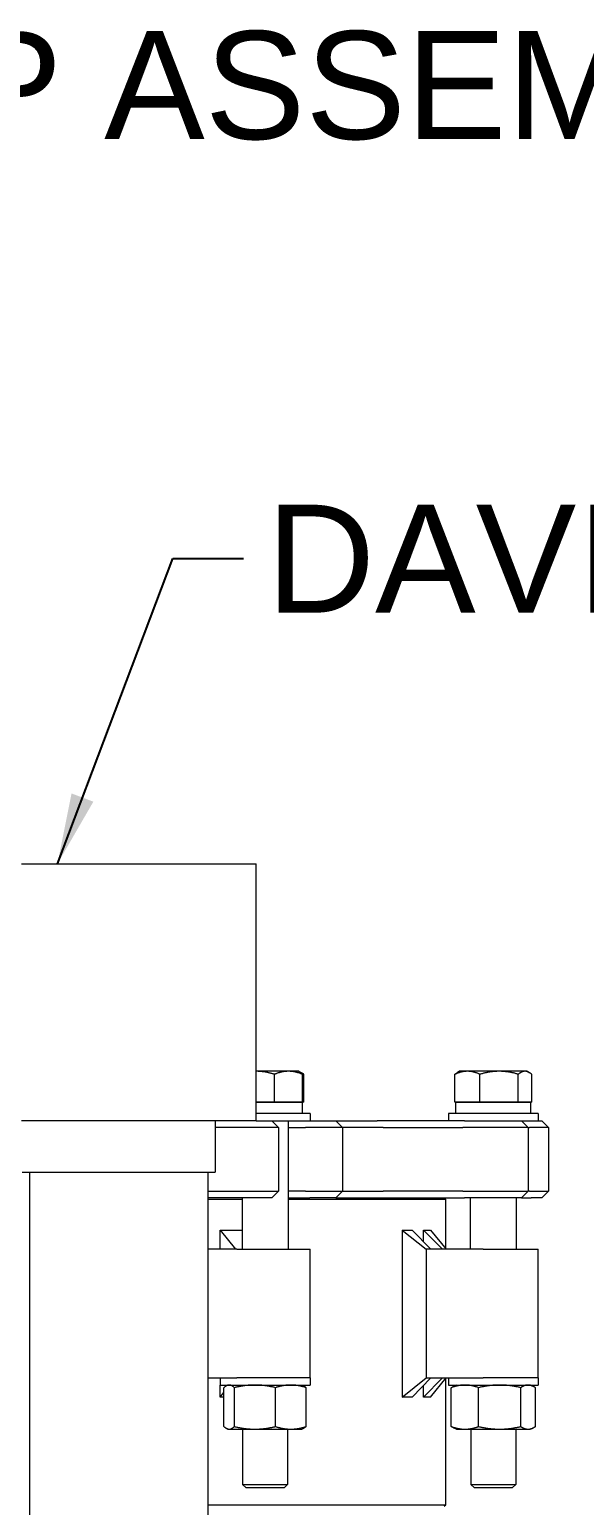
# Model space of a CAD drawing. Header units: inches. Extents: x 17 to 469, y 7 to 301.
# Drawn here: x 373.37 to 384.17, y 115.77 to 144.49 of the extents above; entities that cross this region are included whole.
import ezdxf

# ---------------------------------------------------------------- set-up
doc = ezdxf.new("R2010")
doc.units = ezdxf.units.IN
doc.header["$LTSCALE"] = 14
doc.header["$MEASUREMENT"] = 0
for name, color, linetype, lineweight in [('Symbol', 7, 'Continuous', 25), ('Symbol (ANSI)', 7, 'Continuous', 25), ('Visible (ANSI)', 7, 'Continuous', 50)]:
    doc.layers.add(name, color=color, linetype=linetype, lineweight=lineweight)
doc.styles.add('MEMCOR Medium', font='arial.ttf')
doc.styles.add('Standard D-E', font='arial.ttf')
doc.dimstyles.new('Default (ANSI)$7', dxfattribs={"dimscale": 14, "dimtxt": 0.15, "dimasz": 0.098425, "dimexe": 0.125, "dimexo": 0.0625, "dimgap": 0.031496, "dimtad": 0, "dimtih": 1, "dimtoh": 1, "dimdec": 4, "dimrnd": 1e-08, "dimzin": 3, "dimdsep": 46, "dimlunit": 5, "dimtxsty": 'MEMCOR Medium', "dimcen": 0.09, "dimdle": 0.393701, "dimclrd": 256, "dimclre": 256, "dimclrt": 256, "dimadec": 0, "dimazin": 1, "dimtfac": 0.8, "dimtofl": 0, "dimtmove": 0, "dimatfit": 3, "dimfxl": 1, "dimfrac": 1, "dimtolj": 1, "dimtzin": 4, "dimlwd": -1, "dimlwe": -1, "dimarcsym": 0})
doc.dimstyles.new('Default D-E$7', dxfattribs={"dimscale": 14, "dimtxt": 0.15, "dimasz": 0.098425, "dimexe": 0.125, "dimexo": 0.0625, "dimgap": 0.031496, "dimtad": 0, "dimtih": 1, "dimtoh": 1, "dimrnd": 1e-08, "dimzin": 4, "dimdsep": 46, "dimtxsty": 'Standard D-E', "dimcen": 0.09, "dimdle": 0.393701, "dimclrd": 256, "dimclre": 256, "dimclrt": 256, "dimadec": 0, "dimazin": 1, "dimtfac": 1, "dimtofl": 0, "dimtmove": 0, "dimatfit": 3, "dimfxl": 1, "dimtolj": 1, "dimtzin": 4, "dimlwd": -1, "dimlwe": -1, "dimarcsym": 0})

msp = doc.modelspace()

# ---------------------------------------------------------------- linework, layer by layer
at = {"layer": 'Visible (ANSI)', "linetype": 'Continuous', "lineweight": 18}
for p, q in [((373.217216, 128.259211), (376.436834, 128.259211)), ((376.436834, 128.259211), (377.409849, 128.259211)), ((377.409849, 128.259211), (377.772694, 128.259211)), ((377.772694, 128.259211), (377.77823, 128.259211)), ((377.77823, 123.259211), (377.77823, 128.259211)), ((378.409696, 124.22284), (377.77823, 124.22284)), ((378.137902, 123.61884), (378.137902, 124.164249)), ((378.608836, 124.22284), (378.409696, 124.22284)), ((378.608836, 124.22284), (378.629337, 124.211004)), ((378.629337, 124.211004), (378.700829, 124.169729)), ((378.681489, 123.61884), (378.681489, 124.164249)), ((378.71013, 123.61884), (378.71013, 124.164249)), ((381.647368, 123.61884), (381.647368, 124.164249)), ((381.737673, 124.22284), (381.694929, 124.198163)), ((381.890087, 124.22284), (381.737673, 124.22284)), ((382.505959, 124.22284), (381.890087, 124.22284)), ((382.132806, 123.61884), (382.132806, 124.164249)), ((383.009544, 124.22284), (382.505959, 124.22284)), ((382.879111, 123.61884), (382.879111, 124.164249)), ((383.049673, 124.22284), (383.009544, 124.22284)), ((383.049673, 124.22284), (383.092416, 124.198163)), ((383.139977, 123.61884), (383.139977, 124.164249)), ((378.137902, 123.61884), (377.77823, 123.61884)), ((377.77823, 123.618836), (378.682336, 123.618836)), ((378.409696, 123.61884), (378.137902, 123.61884)), ((378.681489, 123.61884), (378.409696, 123.61884)), ((378.608836, 123.61884), (378.608836, 123.618836)), ((378.71013, 123.61884), (378.681489, 123.61884)), ((378.682336, 123.399836), (378.682336, 123.618836)), ((381.890087, 123.61884), (381.647368, 123.61884)), ((381.664173, 123.618836), (383.123173, 123.618836)), ((381.664173, 123.399836), (381.664173, 123.618836)), ((381.737673, 123.61884), (381.737673, 123.618836)), ((382.132806, 123.61884), (381.890087, 123.61884)), ((382.505959, 123.61884), (382.132806, 123.61884)), ((382.879111, 123.61884), (382.505959, 123.61884)), ((383.009544, 123.61884), (382.879111, 123.61884)), ((383.139977, 123.61884), (383.009544, 123.61884)), ((383.049673, 123.61884), (383.049673, 123.618836)), ((383.123173, 123.399836), (383.123173, 123.618836)), ((376.436834, 123.259211), (373.217216, 123.259211)), ((377.409849, 123.259211), (376.436834, 123.259211)), ((376.981998, 123.259211), (376.981998, 122.259211)), ((377.772694, 123.259211), (377.409849, 123.259211)), ((377.77823, 123.259211), (377.772694, 123.259211)), ((378.827836, 123.399836), (377.77823, 123.399836)), ((377.77823, 123.259211), (377.867976, 123.259211)), ((377.867976, 123.259211), (378.053584, 123.259211)), ((378.053584, 123.259211), (378.082187, 123.259211)), ((378.082187, 123.259211), (378.212187, 123.129211)), ((378.082187, 123.259211), (378.827836, 123.259211)), ((378.400336, 123.259211), (378.400336, 120.759211)), ((378.827836, 123.399836), (378.827836, 123.259211)), ((378.827836, 123.259211), (378.99357, 123.259211)), ((378.99357, 123.259211), (379.162392, 123.259211)), ((379.162392, 123.259211), (379.329131, 123.259211)), ((379.329131, 123.259211), (380.131139, 123.259211)), ((379.329131, 123.259211), (379.459131, 123.129211)), ((380.865622, 123.259211), (380.131139, 123.259211)), ((381.831419, 123.259211), (380.865622, 123.259211)), ((383.268673, 123.399836), (381.518673, 123.399836)), ((381.518673, 123.399836), (381.518673, 123.259211)), ((381.831419, 123.259211), (382.863923, 123.259211)), ((382.863923, 123.259211), (382.937636, 123.259211)), ((382.937636, 123.259211), (382.941551, 123.259211)), ((382.941551, 123.259211), (383.071551, 123.129211)), ((382.941551, 123.259211), (383.268673, 123.259211)), ((383.268673, 123.399836), (383.268673, 123.259211)), ((383.268673, 123.259211), (383.273113, 123.259211)), ((383.273113, 123.259211), (383.325895, 123.259211)), ((383.325895, 123.259211), (383.340054, 123.259211)), ((383.340054, 123.259211), (383.470054, 123.129211)), ((377.965973, 123.129211), (376.981998, 123.129211)), ((378.152597, 123.129211), (377.965973, 123.129211)), ((378.212187, 123.129211), (378.152597, 123.129211)), ((378.212187, 123.129211), (378.212187, 121.889211)), ((378.400336, 123.129211), (378.741549, 123.129211)), ((379.09773, 123.129211), (378.741549, 123.129211)), ((379.267477, 123.129211), (379.09773, 123.129211)), ((379.459131, 123.129211), (379.267477, 123.129211)), ((380.253771, 123.129211), (379.459131, 123.129211)), ((379.459131, 123.129211), (379.459131, 121.889211)), ((380.253771, 123.129211), (380.836695, 123.129211)), ((380.836695, 123.129211), (381.802491, 123.129211)), ((382.989278, 123.129211), (381.802491, 123.129211)), ((383.063394, 123.129211), (382.989278, 123.129211)), ((383.071551, 123.129211), (383.063394, 123.129211)), ((383.071551, 123.129211), (383.099703, 123.129211)), ((383.071551, 123.129211), (383.071551, 121.889211)), ((383.400708, 123.129211), (383.099703, 123.129211)), ((383.453779, 123.129211), (383.400708, 123.129211)), ((383.470054, 123.129211), (383.453779, 123.129211)), ((383.470054, 123.129211), (383.470054, 121.889211)), ((373.231998, 122.259211), (376.981998, 122.259211)), ((373.371998, 122.259211), (373.371998, 111.759211)), ((376.841998, 122.259211), (376.841998, 111.759211)), ((376.841998, 121.889211), (377.965973, 121.889211)), ((377.965973, 121.889211), (378.152597, 121.889211)), ((378.082187, 121.759211), (378.212187, 121.889211)), ((378.152597, 121.889211), (378.212187, 121.889211)), ((378.741549, 121.889211), (378.400336, 121.889211)), ((378.741549, 121.889211), (379.09773, 121.889211)), ((379.09773, 121.889211), (379.267477, 121.889211)), ((379.267477, 121.889211), (379.459131, 121.889211)), ((379.329131, 121.759211), (379.459131, 121.889211)), ((379.459131, 121.889211), (380.253771, 121.889211)), ((380.836695, 121.889211), (380.253771, 121.889211)), ((381.802491, 121.889211), (380.836695, 121.889211)), ((381.802491, 121.889211), (382.989278, 121.889211)), ((382.941551, 121.759211), (383.071551, 121.889211)), ((382.989278, 121.889211), (383.063394, 121.889211)), ((383.063394, 121.889211), (383.071551, 121.889211)), ((383.099703, 121.889211), (383.071551, 121.889211)), ((383.099703, 121.889211), (383.400708, 121.889211)), ((383.340054, 121.759211), (383.470054, 121.889211)), ((383.400708, 121.889211), (383.453779, 121.889211)), ((383.453779, 121.889211), (383.470054, 121.889211)), ((377.867976, 121.759211), (376.841998, 121.759211)), ((377.505336, 121.727961), (376.841998, 121.727961)), ((377.505336, 121.759211), (377.505336, 120.759211)), ((378.053584, 121.759211), (377.867976, 121.759211)), ((378.082187, 121.759211), (378.053584, 121.759211)), ((378.400336, 121.759211), (378.822603, 121.759211)), ((381.471096, 121.727961), (378.400336, 121.727961)), ((378.99357, 121.759211), (378.822603, 121.759211)), ((379.162392, 121.759211), (378.99357, 121.759211)), ((379.329131, 121.759211), (379.162392, 121.759211)), ((379.329131, 121.759211), (380.331177, 121.759211)), ((380.331177, 121.759211), (380.865622, 121.759211)), ((380.865622, 121.759211), (381.831419, 121.759211)), ((381.439846, 121.759211), (381.471096, 121.727961)), ((381.471096, 120.764262), (381.471096, 121.727961)), ((382.863923, 121.759211), (381.831419, 121.759211)), ((381.946173, 121.759211), (381.946173, 120.759211)), ((382.841173, 121.759211), (382.841173, 120.759211)), ((382.937636, 121.759211), (382.863923, 121.759211)), ((382.941551, 121.759211), (382.937636, 121.759211)), ((382.941551, 121.759211), (383.12863, 121.759211)), ((383.273113, 121.759211), (383.12863, 121.759211)), ((383.325895, 121.759211), (383.273113, 121.759211)), ((383.340054, 121.759211), (383.325895, 121.759211)), ((377.082737, 121.134003), (377.381057, 120.759211)), ((377.082737, 120.759211), (377.082737, 121.134003)), ((377.082737, 121.134003), (377.505336, 121.134003)), ((380.618524, 121.134003), (380.618524, 117.88442)), ((380.618524, 121.134003), (380.817245, 121.134003)), ((380.618524, 121.134003), (381.085733, 120.759211)), ((380.817245, 121.134003), (381.180676, 120.759211)), ((381.035953, 121.134003), (381.403196, 120.759211)), ((381.035953, 120.908458), (381.035953, 121.134003)), ((381.035953, 121.134003), (381.174734, 121.134003)), ((381.174734, 121.134003), (381.475145, 120.759211)), ((377.407283, 120.759211), (376.841998, 120.759211)), ((377.407283, 120.759211), (378.827836, 120.759211)), ((378.827836, 118.259211), (378.827836, 120.759211)), ((382.198967, 120.759211), (381.085733, 120.759211)), ((381.085733, 120.759211), (381.085733, 118.259211)), ((382.198967, 120.759211), (383.268673, 120.759211)), ((383.268673, 118.259211), (383.268673, 120.759211)), ((376.841998, 118.259211), (377.407283, 118.259211)), ((377.077836, 118.259211), (377.077836, 118.118586)), ((377.077836, 118.118586), (378.827836, 118.118586)), ((377.082737, 117.88442), (377.082737, 118.118586)), ((377.154206, 117.311454), (377.154206, 118.066719)), ((377.233836, 118.118586), (377.211366, 118.108109)), ((377.357044, 117.311454), (377.357044, 118.066719)), ((378.827836, 118.259211), (377.407283, 118.259211)), ((378.827836, 118.259211), (377.407283, 118.259211)), ((378.155675, 117.311454), (378.155675, 118.066719)), ((378.671836, 118.118586), (378.694306, 118.108109)), ((378.751467, 117.311454), (378.751467, 118.066719)), ((378.827836, 118.259211), (378.827836, 118.118586)), ((380.618524, 117.88442), (381.085733, 118.259211)), ((380.817245, 117.88442), (381.180676, 118.259211)), ((381.035953, 117.88442), (381.403196, 118.259211)), ((381.035953, 117.88442), (381.035953, 118.109965)), ((381.085733, 118.259211), (382.198967, 118.259211)), ((381.174734, 117.88442), (381.475145, 118.259211)), ((381.471096, 115.790461), (381.471096, 118.254161)), ((381.518673, 118.259211), (381.518673, 118.118586)), ((381.518673, 118.118586), (383.268673, 118.118586)), ((381.575696, 117.311454), (381.575696, 118.066719)), ((381.674673, 118.118586), (381.627825, 118.096741)), ((382.107754, 117.311454), (382.107754, 118.066719)), ((383.268673, 118.259211), (382.198967, 118.259211)), ((383.268673, 118.259211), (382.198967, 118.259211)), ((382.925731, 117.311454), (382.925731, 118.066719)), ((383.112673, 118.118586), (383.159521, 118.096741)), ((383.21165, 117.311454), (383.21165, 118.066719)), ((383.268673, 118.259211), (383.268673, 118.118586)), ((377.082737, 117.88442), (377.154206, 117.974209)), ((377.154206, 117.88442), (377.082737, 117.88442)), ((380.817245, 117.88442), (380.618524, 117.88442)), ((381.174734, 117.88442), (381.035953, 117.88442)), ((377.233836, 117.259586), (377.211366, 117.270064)), ((377.233836, 117.259586), (377.255625, 117.259586)), ((377.255625, 117.259586), (377.75636, 117.259586)), ((377.515336, 117.259586), (377.515336, 116.184951)), ((377.75636, 117.259586), (378.453571, 117.259586)), ((378.390336, 117.259586), (378.390336, 116.184951)), ((378.453571, 117.259586), (378.671836, 117.259586)), ((378.671836, 117.259586), (378.694306, 117.270064)), ((381.674673, 117.259586), (381.627825, 117.281432)), ((381.674673, 117.259586), (381.841725, 117.259586)), ((381.841725, 117.259586), (382.516742, 117.259586)), ((381.956173, 117.259586), (381.956173, 116.184951)), ((382.516742, 117.259586), (383.06869, 117.259586)), ((382.831173, 117.259586), (382.831173, 116.184951)), ((383.06869, 117.259586), (383.112673, 117.259586)), ((383.112673, 117.259586), (383.159521, 117.281432)), ((377.515336, 116.184951), (378.390336, 116.184951)), ((377.583497, 116.118836), (377.515336, 116.184951)), ((378.322175, 116.118836), (377.583497, 116.118836)), ((378.322175, 116.118836), (378.390336, 116.184951)), ((381.956173, 116.184951), (382.831173, 116.184951)), ((382.024334, 116.118836), (381.956173, 116.184951)), ((382.763012, 116.118836), (382.024334, 116.118836)), ((382.763012, 116.118836), (382.831173, 116.184951)), ((376.841998, 115.790461), (381.471096, 115.790461)), ((381.439846, 115.759211), (381.471096, 115.790461))]:
    msp.add_line(p, q, dxfattribs=at)
for points, weights in [([(378.137902, 124.164249), (377.945157, 124.222091), (377.77823, 124.22283)], [1, 1.03745127162, 1.00099379262]), ([(378.409696, 124.22284), (378.283556, 124.22284), (378.137902, 124.164249)], [1, 1.0379548493, 1]), ([(378.681489, 124.164249), (378.535836, 124.22284), (378.409696, 124.22284)], [1, 1.0379548493, 1]), ([(378.629337, 124.211004), (378.653941, 124.196799), (378.681489, 124.164249)], [1.01881446199, 1.0207360069, 1]), ([(378.71013, 124.164249), (378.679943, 124.182386), (378.651859, 124.194715)], [1, 1.01144896086, 1.01599083569]), ([(381.890087, 124.22284), (381.777441, 124.22284), (381.647368, 124.164249)], [1, 1.0379548493, 1]), ([(381.647368, 124.164249), (381.672108, 124.184987), (381.694929, 124.198163)], [1, 1.01311213731, 1.01716466047]), ([(382.132806, 124.164249), (382.002734, 124.22284), (381.890087, 124.22284)], [1, 1.0379548493, 1]), ([(382.505959, 124.22284), (382.332778, 124.22284), (382.132806, 124.164249)], [1, 1.0379548493, 1]), ([(382.879111, 124.164249), (382.679139, 124.22284), (382.505959, 124.22284)], [1, 1.0379548493, 1]), ([(383.009544, 124.22284), (382.94901, 124.22284), (382.879111, 124.164249)], [1, 1.0379548493, 1]), ([(383.139977, 124.164249), (383.070078, 124.22284), (383.009544, 124.22284)], [1, 1.0379548493, 1]), ([(377.255625, 118.118586), (377.208556, 118.118586), (377.154206, 118.066719)], [1, 1.0379548493, 1]), ([(377.357044, 118.066719), (377.302694, 118.118586), (377.255625, 118.118586)], [1, 1.0379548493, 1]), ([(377.75636, 118.118586), (377.571037, 118.118586), (377.357044, 118.066719)], [1, 1.0379548493, 1]), ([(378.155675, 118.066719), (377.941682, 118.118586), (377.75636, 118.118586)], [1, 1.0379548493, 1]), ([(378.453571, 118.118586), (378.315317, 118.118586), (378.155675, 118.066719)], [1, 1.0379548493, 1]), ([(378.751467, 118.066719), (378.591825, 118.118586), (378.453571, 118.118586)], [1, 1.0379548493, 1]), ([(378.694306, 118.108109), (378.721272, 118.095534), (378.751467, 118.066719)], [1.01881446199, 1.0207360069, 1]), ([(381.841725, 118.118586), (381.71826, 118.118586), (381.575696, 118.066719)], [1, 1.0379548493, 1]), ([(381.575696, 118.066719), (381.602811, 118.085077), (381.627825, 118.096741)], [1, 1.01311213731, 1.01716466047]), ([(382.107754, 118.066719), (381.965189, 118.118586), (381.841725, 118.118586)], [1, 1.0379548493, 1]), ([(382.516742, 118.118586), (382.32693, 118.118586), (382.107754, 118.066719)], [1, 1.0379548493, 1]), ([(382.925731, 118.066719), (382.706555, 118.118586), (382.516742, 118.118586)], [1, 1.0379548493, 1]), ([(383.06869, 118.118586), (383.002343, 118.118586), (382.925731, 118.066719)], [1, 1.0379548493, 1]), ([(383.21165, 118.066719), (383.135038, 118.118586), (383.06869, 118.118586)], [1, 1.0379548493, 1]), ([(377.154206, 117.311454), (377.208556, 117.259586), (377.255625, 117.259586)], [1, 1.0379548493, 1]), ([(377.255625, 117.259586), (377.302694, 117.259586), (377.357044, 117.311454)], [1, 1.0379548493, 1]), ([(377.357044, 117.311454), (377.571037, 117.259586), (377.75636, 117.259586)], [1, 1.0379548493, 1]), ([(377.75636, 117.259586), (377.941682, 117.259586), (378.155675, 117.311454)], [1, 1.0379548493, 1]), ([(378.155675, 117.311454), (378.315317, 117.259586), (378.453571, 117.259586)], [1, 1.0379548493, 1]), ([(378.453571, 117.259586), (378.591825, 117.259586), (378.751467, 117.311454)], [1, 1.0379548493, 1]), ([(378.751467, 117.311454), (378.721272, 117.282639), (378.694306, 117.270064)], [1, 1.0207360069, 1.01881446199]), ([(381.627825, 117.281432), (381.602811, 117.293096), (381.575696, 117.311454)], [1.01716466047, 1.01311213731, 1]), ([(381.575696, 117.311454), (381.71826, 117.259586), (381.841725, 117.259586)], [1, 1.0379548493, 1]), ([(381.841725, 117.259586), (381.965189, 117.259586), (382.107754, 117.311454)], [1, 1.0379548493, 1]), ([(382.107754, 117.311454), (382.32693, 117.259586), (382.516742, 117.259586)], [1, 1.0379548493, 1]), ([(382.516742, 117.259586), (382.706555, 117.259586), (382.925731, 117.311454)], [1, 1.0379548493, 1]), ([(382.925731, 117.311454), (383.002343, 117.259586), (383.06869, 117.259586)], [1, 1.0379548493, 1]), ([(383.06869, 117.259586), (383.135038, 117.259586), (383.21165, 117.311454)], [1, 1.0379548493, 1])]:
    msp.add_rational_spline(points, weights, degree=2, dxfattribs=at)

# ---------------------------------------------------------------- texts
at = {"layer": 'Symbol', "insert": (365.534358, 144.460351), "char_height": 2.10000007, "width": 25.11356797, "attachment_point": 1, "style": 'Standard D-E'}
msp.add_mtext('\\fArial|b0|i0;BUMP ASSEMBLY', dxfattribs=at)
at = {"layer": 'Symbol (ANSI)', "insert": (377.975662, 135.246881), "char_height": 2.10000007, "width": 8.64169288, "attachment_point": 1, "style": 'MEMCOR Medium'}
msp.add_mtext('\\fArial|b0|i0;DAVIT', dxfattribs=at)

# ---------------------------------------------------------------- leaders
at = {"layer": 'Symbol', "annotation_type": 0, "has_hookline": 1, "hookline_direction": 0, "text_width": 24.869101}
msp.add_leader([(359.972256, 132.024211), (363.71546, 143.410351), (365.093413, 143.410351)], dimstyle='Default D-E$7', override={"dimtad": 0}, dxfattribs=at)
at = {"layer": 'Symbol (ANSI)', "annotation_type": 0, "has_hookline": 1, "hookline_direction": 0, "text_width": 8.354161}
msp.add_leader([(373.91512, 128.259211), (376.156764, 134.196881), (377.534717, 134.196881)], dimstyle='Default (ANSI)$7', override={"dimtad": 0}, dxfattribs=at)

doc.saveas('drawing.dxf')
